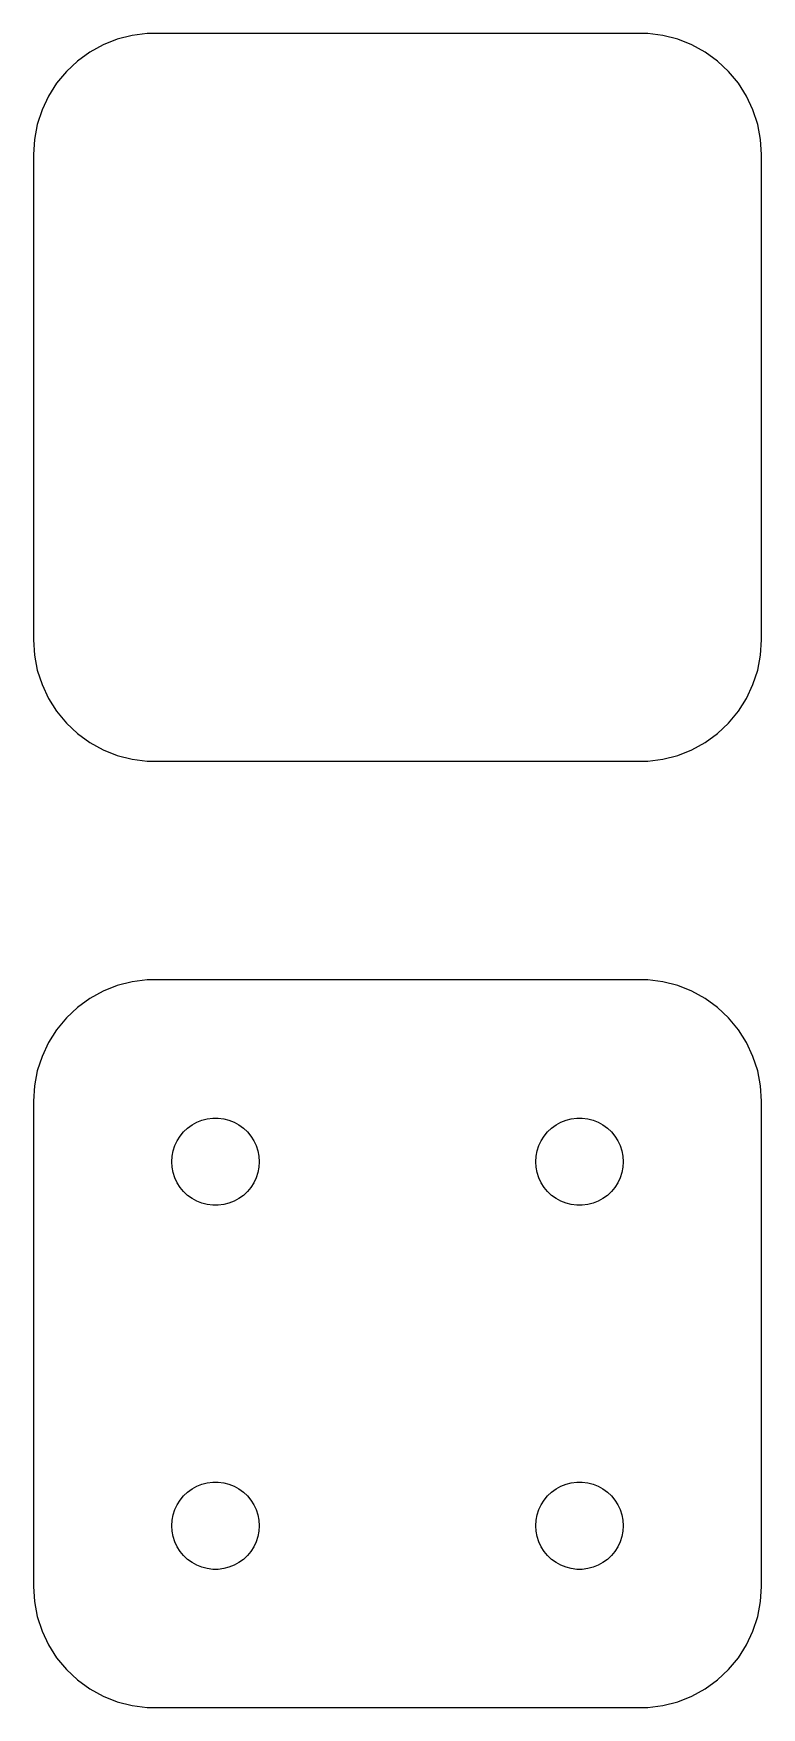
# Model space of a CAD drawing. Header units: metres. Extents: x -15 to 15, y 24 to 93.
import ezdxf

# ---------------------------------------------------------------- set-up
doc = ezdxf.new("R2010")
doc.units = ezdxf.units.M

msp = doc.modelspace()

# ---------------------------------------------------------------- linework, layer by layer
for p, q in [((-12.1289, 92.5241), (-12.6791, 92.2216)), ((-11.5451, 92.7553), (-12.1289, 92.5241)), ((-10.9369, 92.9114), (-11.5451, 92.7553)), ((-10.3139, 92.9901), (-10.9369, 92.9114)), ((10.3139, 92.9901), (-10.3139, 92.9901)), ((10.9369, 92.9114), (10.3139, 92.9901)), ((11.5451, 92.7553), (10.9369, 92.9114)), ((12.1289, 92.5241), (11.5451, 92.7553)), ((12.6791, 92.2216), (12.1289, 92.5241)), ((-13.1871, 91.8526), (-13.6448, 91.4227)), ((-12.6791, 92.2216), (-13.1871, 91.8526)), ((13.1871, 91.8526), (12.6791, 92.2216)), ((13.6448, 91.4227), (13.1871, 91.8526)), ((-13.6448, 91.4227), (-14.0451, 90.9389)), ((14.0451, 90.9389), (13.6448, 91.4227)), ((-14.3815, 90.4088), (-14.6489, 89.8406)), ((-14.0451, 90.9389), (-14.3815, 90.4088)), ((14.3815, 90.4088), (14.0451, 90.9389)), ((14.6489, 89.8406), (14.3815, 90.4088)), ((-14.6489, 89.8406), (-14.8429, 89.2434)), ((14.8429, 89.2434), (14.6489, 89.8406)), ((-14.8429, 89.2434), (-14.9606, 88.6267)), ((14.9606, 88.6267), (14.8429, 89.2434)), ((-14.9606, 88.6267), (-15, 88)), ((15, 88), (14.9606, 88.6267)), ((-15, 88), (-15, 68)), ((15, 68), (15, 88)), ((-15, 68), (-14.9606, 67.3733)), ((14.9606, 67.3733), (15, 68)), ((-14.9606, 67.3733), (-14.8429, 66.7566)), ((14.8429, 66.7566), (14.9606, 67.3733)), ((-14.8429, 66.7566), (-14.6489, 66.1594)), ((14.6489, 66.1594), (14.8429, 66.7566)), ((-14.6489, 66.1594), (-14.3815, 65.5912)), ((-14.3815, 65.5912), (-14.0451, 65.0611)), ((14.0451, 65.0611), (14.3815, 65.5912)), ((14.3815, 65.5912), (14.6489, 66.1594)), ((-14.0451, 65.0611), (-13.6448, 64.5773)), ((13.6448, 64.5773), (14.0451, 65.0611)), ((-13.6448, 64.5773), (-13.1871, 64.1474)), ((13.1871, 64.1474), (13.6448, 64.5773)), ((-13.1871, 64.1474), (-12.6791, 63.7784)), ((-12.6791, 63.7784), (-12.1289, 63.4759)), ((-12.1289, 63.4759), (-11.5451, 63.2447)), ((11.5451, 63.2447), (12.1289, 63.4759)), ((12.1289, 63.4759), (12.6791, 63.7784)), ((12.6791, 63.7784), (13.1871, 64.1474)), ((-11.5451, 63.2447), (-10.9369, 63.0886)), ((-10.9369, 63.0886), (-10.3139, 63.0099)), ((-10.3139, 63.0099), (10.3139, 63.0099)), ((10.3139, 63.0099), (10.9369, 63.0886)), ((10.9369, 63.0886), (11.5451, 63.2447)), ((-10.9369, 53.9114), (-11.5451, 53.7553)), ((-10.3139, 53.9901), (-10.9369, 53.9114)), ((10.3139, 53.9901), (-10.3139, 53.9901)), ((10.9369, 53.9114), (10.3139, 53.9901)), ((11.5451, 53.7553), (10.9369, 53.9114)), ((-12.6791, 53.2216), (-13.1871, 52.8526)), ((-12.1289, 53.5241), (-12.6791, 53.2216)), ((-11.5451, 53.7553), (-12.1289, 53.5241)), ((12.1289, 53.5241), (11.5451, 53.7553)), ((12.6791, 53.2216), (12.1289, 53.5241)), ((13.1871, 52.8526), (12.6791, 53.2216)), ((-13.1871, 52.8526), (-13.6448, 52.4227)), ((13.6448, 52.4227), (13.1871, 52.8526)), ((-14.0451, 51.9389), (-14.3815, 51.4088)), ((-13.6448, 52.4227), (-14.0451, 51.9389)), ((14.0451, 51.9389), (13.6448, 52.4227)), ((14.3815, 51.4088), (14.0451, 51.9389)), ((-14.3815, 51.4088), (-14.6489, 50.8406)), ((14.6489, 50.8406), (14.3815, 51.4088)), ((-14.6489, 50.8406), (-14.8429, 50.2434)), ((14.8429, 50.2434), (14.6489, 50.8406)), ((-14.8429, 50.2434), (-14.9606, 49.6267)), ((14.9606, 49.6267), (14.8429, 50.2434)), ((-14.9606, 49.6267), (-15, 49)), ((-15, 49), (-15, 29)), ((15, 49), (14.9606, 49.6267)), ((15, 29), (15, 49)), ((-7.83728, 48.2681), (-7.61302, 48.2964)), ((-7.61302, 48.2964), (-7.38696, 48.2964)), ((-7.38696, 48.2964), (-7.1627, 48.2681)), ((7.1627, 48.2681), (7.38696, 48.2964)), ((7.38696, 48.2964), (7.61302, 48.2964)), ((7.61302, 48.2964), (7.83728, 48.2681)), ((-8.95622, 47.558), (-8.81213, 47.7322)), ((-8.81213, 47.7322), (-8.64735, 47.8869)), ((-8.64735, 47.8869), (-8.46448, 48.0198)), ((-8.46448, 48.0198), (-8.26639, 48.1287)), ((-8.26639, 48.1287), (-8.05623, 48.2119)), ((-8.05623, 48.2119), (-7.83728, 48.2681)), ((-7.1627, 48.2681), (-6.94376, 48.2119)), ((-6.94376, 48.2119), (-6.7336, 48.1287)), ((-6.7336, 48.1287), (-6.53551, 48.0198)), ((-6.53551, 48.0198), (-6.35263, 47.8869)), ((-6.35263, 47.8869), (-6.18785, 47.7322)), ((-6.18785, 47.7322), (-6.04376, 47.558)), ((6.04376, 47.558), (6.18785, 47.7322)), ((6.18785, 47.7322), (6.35263, 47.8869)), ((6.35263, 47.8869), (6.53551, 48.0198)), ((6.53551, 48.0198), (6.7336, 48.1287)), ((6.7336, 48.1287), (6.94376, 48.2119)), ((6.94376, 48.2119), (7.1627, 48.2681)), ((7.83728, 48.2681), (8.05623, 48.2119)), ((8.05623, 48.2119), (8.26639, 48.1287)), ((8.26639, 48.1287), (8.46448, 48.0198)), ((8.46448, 48.0198), (8.64735, 47.8869)), ((8.64735, 47.8869), (8.81213, 47.7322)), ((8.81213, 47.7322), (8.95622, 47.558)), ((-9.2858, 46.7256), (-9.24344, 46.9476)), ((-9.24344, 46.9476), (-9.17358, 47.1626)), ((-9.17358, 47.1626), (-9.07735, 47.3671)), ((-9.07735, 47.3671), (-8.95622, 47.558)), ((-6.04376, 47.558), (-5.92264, 47.3671)), ((-5.92264, 47.3671), (-5.8264, 47.1626)), ((-5.8264, 47.1626), (-5.75655, 46.9476)), ((-5.75655, 46.9476), (-5.71419, 46.7256)), ((5.71419, 46.7256), (5.75655, 46.9476)), ((5.75655, 46.9476), (5.8264, 47.1626)), ((5.8264, 47.1626), (5.92264, 47.3671)), ((5.92264, 47.3671), (6.04376, 47.558)), ((8.95622, 47.558), (9.07735, 47.3671)), ((9.07735, 47.3671), (9.17358, 47.1626)), ((9.17358, 47.1626), (9.24344, 46.9476)), ((9.24344, 46.9476), (9.2858, 46.7256)), ((-9.29999, 46.5), (-9.2858, 46.7256)), ((-9.2858, 46.2744), (-9.29999, 46.5)), ((-9.24344, 46.0524), (-9.2858, 46.2744)), ((-5.71419, 46.2744), (-5.75655, 46.0524)), ((-5.71419, 46.7256), (-5.7, 46.5)), ((-5.7, 46.5), (-5.71419, 46.2744)), ((5.7, 46.5), (5.71419, 46.7256)), ((5.71419, 46.2744), (5.7, 46.5)), ((5.75655, 46.0524), (5.71419, 46.2744)), ((9.2858, 46.2744), (9.24344, 46.0524)), ((9.2858, 46.7256), (9.29999, 46.5)), ((9.29999, 46.5), (9.2858, 46.2744)), ((-9.17358, 45.8374), (-9.24344, 46.0524)), ((-9.07735, 45.6328), (-9.17358, 45.8374)), ((-8.95622, 45.442), (-9.07735, 45.6328)), ((-5.92264, 45.6328), (-6.04376, 45.442)), ((-5.8264, 45.8374), (-5.92264, 45.6328)), ((-5.75655, 46.0524), (-5.8264, 45.8374)), ((5.8264, 45.8374), (5.75655, 46.0524)), ((5.92264, 45.6328), (5.8264, 45.8374)), ((6.04376, 45.442), (5.92264, 45.6328)), ((9.07735, 45.6328), (8.95622, 45.442)), ((9.17358, 45.8374), (9.07735, 45.6328)), ((9.24344, 46.0524), (9.17358, 45.8374)), ((-8.81213, 45.2678), (-8.95622, 45.442)), ((-8.64735, 45.1131), (-8.81213, 45.2678)), ((-8.46448, 44.9802), (-8.64735, 45.1131)), ((-8.26639, 44.8713), (-8.46448, 44.9802)), ((-8.05623, 44.7881), (-8.26639, 44.8713)), ((-6.7336, 44.8713), (-6.94376, 44.7881)), ((-6.53551, 44.9802), (-6.7336, 44.8713)), ((-6.35263, 45.1131), (-6.53551, 44.9802)), ((-6.18785, 45.2678), (-6.35263, 45.1131)), ((-6.04376, 45.442), (-6.18785, 45.2678)), ((6.18785, 45.2678), (6.04376, 45.442)), ((6.35263, 45.1131), (6.18785, 45.2678)), ((6.53551, 44.9802), (6.35263, 45.1131)), ((6.7336, 44.8713), (6.53551, 44.9802)), ((6.94376, 44.7881), (6.7336, 44.8713)), ((8.26639, 44.8713), (8.05623, 44.7881)), ((8.46448, 44.9802), (8.26639, 44.8713)), ((8.64735, 45.1131), (8.46448, 44.9802)), ((8.81213, 45.2678), (8.64735, 45.1131)), ((8.95622, 45.442), (8.81213, 45.2678)), ((-7.83728, 44.7319), (-8.05623, 44.7881)), ((-7.61302, 44.7036), (-7.83728, 44.7319)), ((-7.38696, 44.7036), (-7.61302, 44.7036)), ((-7.1627, 44.7319), (-7.38696, 44.7036)), ((-6.94376, 44.7881), (-7.1627, 44.7319)), ((7.1627, 44.7319), (6.94376, 44.7881)), ((7.38696, 44.7036), (7.1627, 44.7319)), ((7.61302, 44.7036), (7.38696, 44.7036)), ((7.83728, 44.7319), (7.61302, 44.7036)), ((8.05623, 44.7881), (7.83728, 44.7319)), ((-8.46448, 33.0198), (-8.26639, 33.1287)), ((-8.26639, 33.1287), (-8.05623, 33.2119)), ((-8.05623, 33.2119), (-7.83728, 33.2681)), ((-7.83728, 33.2681), (-7.61302, 33.2964)), ((-7.61302, 33.2964), (-7.38696, 33.2964)), ((-7.38696, 33.2964), (-7.1627, 33.2681)), ((-7.1627, 33.2681), (-6.94376, 33.2119)), ((-6.94376, 33.2119), (-6.7336, 33.1287)), ((-6.7336, 33.1287), (-6.53551, 33.0198)), ((6.53551, 33.0198), (6.7336, 33.1287)), ((6.7336, 33.1287), (6.94376, 33.2119)), ((6.94376, 33.2119), (7.1627, 33.2681)), ((7.1627, 33.2681), (7.38696, 33.2964)), ((7.38696, 33.2964), (7.61302, 33.2964)), ((7.61302, 33.2964), (7.83728, 33.2681)), ((7.83728, 33.2681), (8.05623, 33.2119)), ((8.05623, 33.2119), (8.26639, 33.1287)), ((8.26639, 33.1287), (8.46448, 33.0198)), ((-9.07735, 32.3672), (-8.95622, 32.558)), ((-8.95622, 32.558), (-8.81213, 32.7322)), ((-8.81213, 32.7322), (-8.64735, 32.8869)), ((-8.64735, 32.8869), (-8.46448, 33.0198)), ((-6.53551, 33.0198), (-6.35263, 32.8869)), ((-6.35263, 32.8869), (-6.18785, 32.7322)), ((-6.18785, 32.7322), (-6.04376, 32.558)), ((-6.04376, 32.558), (-5.92264, 32.3672)), ((5.92264, 32.3672), (6.04376, 32.558)), ((6.04376, 32.558), (6.18785, 32.7322)), ((6.18785, 32.7322), (6.35263, 32.8869)), ((6.35263, 32.8869), (6.53551, 33.0198)), ((8.46448, 33.0198), (8.64735, 32.8869)), ((8.64735, 32.8869), (8.81213, 32.7322)), ((8.81213, 32.7322), (8.95622, 32.558)), ((8.95622, 32.558), (9.07735, 32.3672)), ((-9.2858, 31.7256), (-9.24344, 31.9476)), ((-9.24344, 31.9476), (-9.17358, 32.1626)), ((-9.17358, 32.1626), (-9.07735, 32.3672)), ((-5.92264, 32.3672), (-5.8264, 32.1626)), ((-5.8264, 32.1626), (-5.75655, 31.9476)), ((-5.75655, 31.9476), (-5.71419, 31.7256)), ((5.71419, 31.7256), (5.75655, 31.9476)), ((5.75655, 31.9476), (5.8264, 32.1626)), ((5.8264, 32.1626), (5.92264, 32.3672)), ((9.07735, 32.3672), (9.17358, 32.1626)), ((9.17358, 32.1626), (9.24344, 31.9476)), ((9.24344, 31.9476), (9.2858, 31.7256)), ((-9.29999, 31.5), (-9.2858, 31.7256)), ((-9.2858, 31.2744), (-9.29999, 31.5)), ((-9.24344, 31.0524), (-9.2858, 31.2744)), ((-9.17358, 30.8374), (-9.24344, 31.0524)), ((-5.75655, 31.0524), (-5.8264, 30.8374)), ((-5.71419, 31.2744), (-5.75655, 31.0524)), ((-5.71419, 31.7256), (-5.7, 31.5)), ((-5.7, 31.5), (-5.71419, 31.2744)), ((5.7, 31.5), (5.71419, 31.7256)), ((5.71419, 31.2744), (5.7, 31.5)), ((5.75655, 31.0524), (5.71419, 31.2744)), ((5.8264, 30.8374), (5.75655, 31.0524)), ((9.24344, 31.0524), (9.17358, 30.8374)), ((9.2858, 31.2744), (9.24344, 31.0524)), ((9.2858, 31.7256), (9.29999, 31.5)), ((9.29999, 31.5), (9.2858, 31.2744)), ((-9.07735, 30.6329), (-9.17358, 30.8374)), ((-8.95622, 30.442), (-9.07735, 30.6329)), ((-8.81213, 30.2678), (-8.95622, 30.442)), ((-6.04376, 30.442), (-6.18785, 30.2678)), ((-5.92264, 30.6329), (-6.04376, 30.442)), ((-5.8264, 30.8374), (-5.92264, 30.6329)), ((5.92264, 30.6329), (5.8264, 30.8374)), ((6.04376, 30.442), (5.92264, 30.6329)), ((6.18785, 30.2678), (6.04376, 30.442)), ((8.95622, 30.442), (8.81213, 30.2678)), ((9.07735, 30.6329), (8.95622, 30.442)), ((9.17358, 30.8374), (9.07735, 30.6329)), ((-8.64735, 30.1131), (-8.81213, 30.2678)), ((-8.46448, 29.9802), (-8.64735, 30.1131)), ((-8.26639, 29.8713), (-8.46448, 29.9802)), ((-8.05623, 29.7881), (-8.26639, 29.8713)), ((-7.83728, 29.7319), (-8.05623, 29.7881)), ((-7.61302, 29.7036), (-7.83728, 29.7319)), ((-7.38696, 29.7036), (-7.61302, 29.7036)), ((-7.1627, 29.7319), (-7.38696, 29.7036)), ((-6.94376, 29.7881), (-7.1627, 29.7319)), ((-6.7336, 29.8713), (-6.94376, 29.7881)), ((-6.53551, 29.9802), (-6.7336, 29.8713)), ((-6.35263, 30.1131), (-6.53551, 29.9802)), ((-6.18785, 30.2678), (-6.35263, 30.1131)), ((6.35263, 30.1131), (6.18785, 30.2678)), ((6.53551, 29.9802), (6.35263, 30.1131)), ((6.7336, 29.8713), (6.53551, 29.9802)), ((6.94376, 29.7881), (6.7336, 29.8713)), ((7.1627, 29.7319), (6.94376, 29.7881)), ((7.38696, 29.7036), (7.1627, 29.7319)), ((7.61302, 29.7036), (7.38696, 29.7036)), ((7.83728, 29.7319), (7.61302, 29.7036)), ((8.05623, 29.7881), (7.83728, 29.7319)), ((8.26639, 29.8713), (8.05623, 29.7881)), ((8.46448, 29.9802), (8.26639, 29.8713)), ((8.64735, 30.1131), (8.46448, 29.9802)), ((8.81213, 30.2678), (8.64735, 30.1131)), ((-15, 29), (-14.9606, 28.3733)), ((14.9606, 28.3733), (15, 29)), ((-14.9606, 28.3733), (-14.8429, 27.7566)), ((14.8429, 27.7566), (14.9606, 28.3733)), ((-14.8429, 27.7566), (-14.6489, 27.1594)), ((14.6489, 27.1594), (14.8429, 27.7566)), ((-14.6489, 27.1594), (-14.3815, 26.5912)), ((14.3815, 26.5912), (14.6489, 27.1594)), ((-14.3815, 26.5912), (-14.0451, 26.0611)), ((14.0451, 26.0611), (14.3815, 26.5912)), ((-14.0451, 26.0611), (-13.6448, 25.5773)), ((-13.6448, 25.5773), (-13.1871, 25.1474)), ((13.1871, 25.1474), (13.6448, 25.5773)), ((13.6448, 25.5773), (14.0451, 26.0611)), ((-13.1871, 25.1474), (-12.6791, 24.7784)), ((12.6791, 24.7784), (13.1871, 25.1474)), ((-12.6791, 24.7784), (-12.1289, 24.4759)), ((-12.1289, 24.4759), (-11.5451, 24.2447)), ((-11.5451, 24.2447), (-10.9369, 24.0886)), ((10.9369, 24.0886), (11.5451, 24.2447)), ((11.5451, 24.2447), (12.1289, 24.4759)), ((12.1289, 24.4759), (12.6791, 24.7784)), ((-10.9369, 24.0886), (-10.3139, 24.0099)), ((-10.3139, 24.0099), (10.3139, 24.0099)), ((10.3139, 24.0099), (10.9369, 24.0886))]:
    msp.add_line(p, q)

doc.saveas('drawing.dxf')
